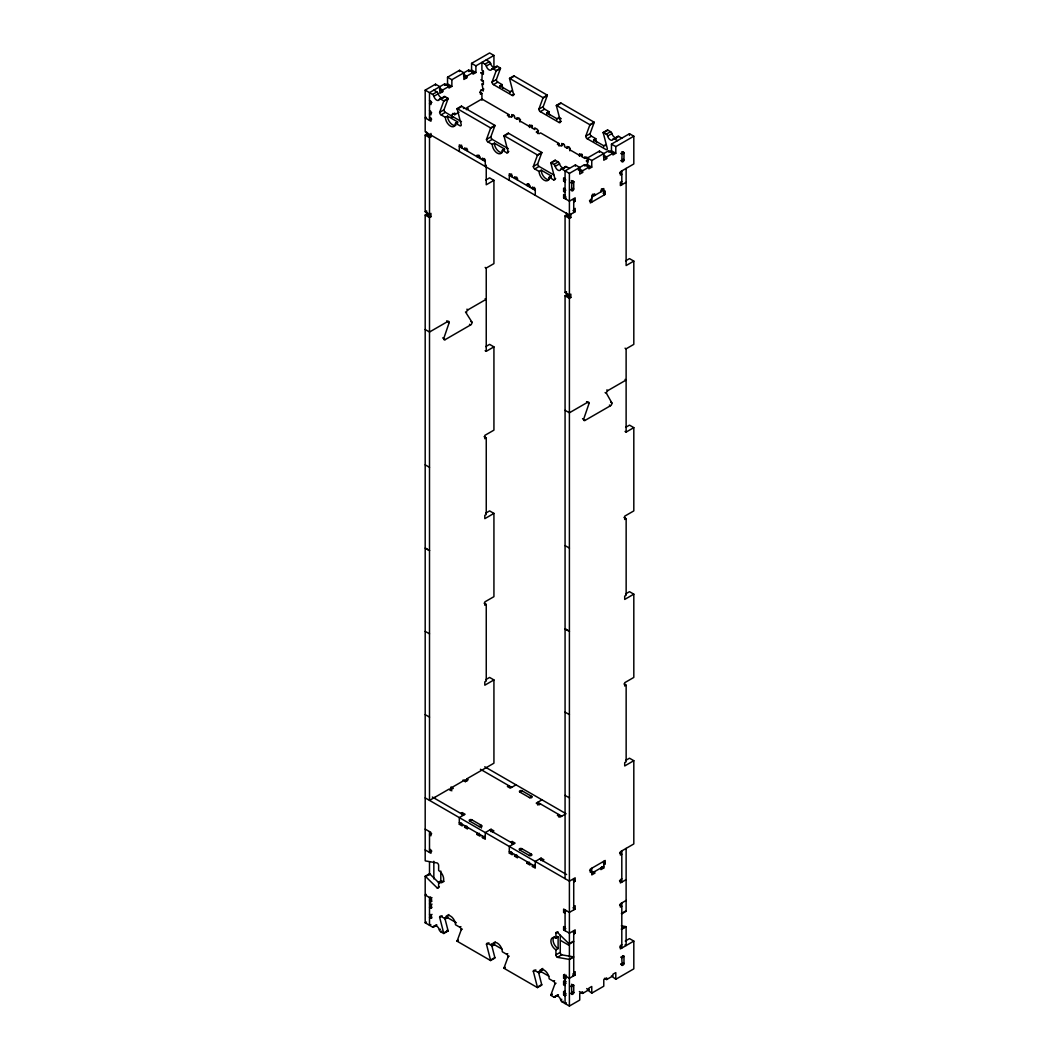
<?xml version="1.0" encoding="UTF-8"?>
<svg xmlns="http://www.w3.org/2000/svg" width="1059" height="1059" viewBox="0 0 1059 1059"><rect width="100%" height="100%" fill="white"/><g stroke="black" fill="none" stroke-linecap="round" stroke-linejoin="round"><path stroke-width="1.5" d="M483.394 80.736A1.536 0.887 -60 0 1 481.911 80.431L482.229 72.343M571.569 180.56L573.726 181.804L573.726 188.952A1.536 0.887 -60 0 1 572.641 190.819A1.536 0.887 -60 0 1 571.569 190.196L571.886 182.108M622.613 152.019L623.963 152.8L623.963 159.949A1.536 0.887 -60 0 1 622.877 161.815A1.536 0.887 -60 0 1 621.805 161.193L622.123 153.105M465.483 311.942L472.01 322.201A2.039 1.178 -60 0 1 470.593 324.954L445.151 339.648A2.039 1.178 -60 0 1 443.734 338.523L449.175 322.611A2.039 1.178 -60 0 0 447.758 321.486L446.673 320.864M605.099 392.558L606.45 393.339L611.903 402.963A2.039 1.178 -60 0 1 610.487 405.729L585.045 420.41A2.039 1.178 -60 0 1 583.615 419.298L589.069 403.373A2.039 1.178 -60 0 0 587.652 402.261L586.567 401.626M445.402 117.35L447.56 116.106L457.66 121.931L455.489 123.188A7.135 4.117 60 0 1 450.446 126.1A7.135 4.117 60 0 1 445.402 117.35L441.073 114.862A2.039 1.178 60 0 1 439.631 112.36L443.695 101.307L448.023 98.805A2.039 1.178 60 0 0 448.076 98.368L445.032 96.607A2.039 1.178 60 0 0 443.681 96.938A4.077 2.356 60 0 1 440.954 97.587A4.077 2.356 60 0 1 438.241 93.788A2.039 1.178 60 0 0 436.877 91.895L433.833 90.147M439.631 112.36L443.959 109.858L448.023 98.805M514.383 94.185L512.212 95.429L493.468 84.601A2.039 1.178 60 0 1 492.025 82.112L496.089 71.046A2.039 1.178 60 0 0 496.155 70.609L500.47 68.107L497.439 66.36A2.039 1.178 60 0 0 496.075 66.677A4.077 2.356 60 0 1 493.362 67.326A4.077 2.356 60 0 1 490.635 63.54A2.039 1.178 60 0 0 489.271 61.647L486.24 59.886M492.025 82.112L496.353 79.61L500.417 68.557A2.039 1.178 60 0 0 500.47 68.107M486.478 139.404L490.542 128.351L494.857 125.849L490.807 136.902L486.478 139.404A2.039 1.178 60 0 0 487.921 141.906L492.25 144.395A7.135 4.117 60 0 0 497.293 153.145A7.135 4.117 60 0 0 502.337 150.232L504.508 148.975L494.407 143.15L492.25 144.395M538.872 109.156L542.936 98.103L547.265 95.601L543.201 106.655L538.872 109.156A2.039 1.178 60 0 0 540.315 111.645L559.059 122.473L561.23 121.229M539.084 171.452L541.255 170.195L551.355 176.032L549.184 177.277A7.135 4.117 60 0 1 544.141 180.189A7.135 4.117 60 0 1 539.084 171.452L534.769 168.95A2.039 1.178 60 0 1 533.326 166.448L537.39 155.395A2.039 1.178 60 0 0 537.442 154.958L541.771 152.456L508.307 133.143L503.991 135.631A2.039 1.178 60 0 0 504.044 136.148L508.108 151.9A2.039 1.178 60 0 1 506.665 152.721L502.337 150.232M533.326 166.448L537.654 163.96L541.705 152.893A2.039 1.178 60 0 0 541.771 152.456M621.805 138.16L618.76 136.399A2.039 1.178 60 0 0 617.397 136.73A4.077 2.356 60 0 1 614.683 137.379A4.077 2.356 60 0 1 611.956 133.58A2.039 1.178 60 0 0 610.593 131.687L607.562 129.939L603.233 132.428A2.039 1.178 60 0 0 603.286 132.944L607.35 148.684A2.039 1.178 60 0 1 605.907 149.518L587.163 138.703A2.039 1.178 60 0 1 585.72 136.201L589.784 125.147A2.039 1.178 60 0 0 589.837 124.697L594.165 122.209L560.714 102.882L556.385 105.384A2.039 1.178 60 0 0 556.438 105.9L560.502 121.639A2.039 1.178 60 0 1 559.059 122.473M585.72 136.201L590.048 133.699L594.112 122.645L589.784 125.147M491.31 943.768L494.857 957.548A2.039 1.178 60 0 1 494.924 958.051L490.595 960.553L457.144 941.239A2.039 1.178 60 0 1 457.184 940.869L461.261 929.736L462.346 929.114M509.194 956.158L508.108 956.78L504.044 967.847L505.13 967.211M579.379 991.542L582.622 993.421L582.622 991.754L579.736 993.421L579.736 1000.08L569.398 1006.05L562.038 1001.801A2.039 1.178 60 0 1 560.674 999.895A4.077 2.356 60 0 0 557.947 996.109A4.077 2.356 60 0 0 555.234 996.757A2.039 1.178 60 0 1 553.87 997.088L550.826 995.328A2.039 1.178 60 0 1 550.879 994.97L554.956 983.837L556.041 983.202M430.589 896.907L429.504 897.529L429.504 925.288L430.801 924.533M566.155 975.167L565.069 975.802L565.069 1003.548L566.366 1002.807M573.726 209.205L575.169 208.371L575.169 211.707L569.398 215.043L425.188 131.779L425.188 90.147L435.514 84.177L439.842 86.666L439.842 93.338L442.728 91.67L442.728 90.002L448.976 86.388L448.976 88.056L451.862 86.388L451.862 79.729L447.533 77.241L447.533 83.899L451.862 86.388M447.533 77.241L459.553 70.291L463.882 72.793L463.882 79.451L466.767 77.797L466.767 76.129L473.016 72.515L473.016 74.183L475.901 72.515L475.901 65.857L493.931 55.452L493.931 67.591M475.901 72.515L471.573 70.013L471.573 63.355L489.602 52.95L493.931 55.452M448.976 86.388L444.648 83.899L429.504 92.636L429.504 120.395L431.675 119.151M451.862 79.729L468.687 70.013L473.016 72.515M445.19 85.25L447.533 83.899M469.044 71.483L471.573 70.013M425.188 90.147L432.549 94.397L436.877 91.895M481.038 72.992L483.354 74.315L483.354 70.993L481.911 70.159L481.911 62.388L484.956 64.149L489.271 61.647M432.549 94.397A2.039 1.178 60 0 1 433.912 96.29L438.241 93.788M484.956 64.149A2.039 1.178 60 0 1 486.306 66.042L490.635 63.54M431.675 102.498L429.504 103.742L430.947 104.576L430.947 101.24L429.504 100.406M433.912 96.29A4.077 2.356 60 0 0 436.626 100.075A4.077 2.356 60 0 0 439.353 99.427L443.681 96.938M486.306 66.042A4.077 2.356 60 0 0 489.033 69.828A4.077 2.356 60 0 0 491.747 69.179L496.075 66.677M439.353 99.427A2.039 1.178 60 0 1 440.703 99.109L445.032 96.607M491.747 69.179A2.039 1.178 60 0 1 493.11 68.848L497.439 66.36M443.708 101.227A2.039 1.178 60 0 0 443.747 100.857L448.076 98.368M496.089 71.046L500.417 68.557M431.675 112.757L429.504 114.015L430.947 114.849L430.947 111.513L429.504 110.679M426.261 117.271L425.188 117.893L430.947 121.229L430.947 117.893L429.504 117.059M483.831 89.035L480.468 90.968L480.468 94.304L481.911 93.47L481.911 100.234M441.073 114.862L445.402 112.36L461.472 121.639M493.468 84.601L497.796 82.112L502.125 84.601A7.135 4.117 60 0 0 502.959 88.307M455.489 123.188L459.818 125.677A2.039 1.178 60 0 0 461.261 124.843L457.197 109.103A2.039 1.178 60 0 1 457.144 108.587L461.459 106.099L494.924 125.412A2.039 1.178 60 0 1 494.884 125.769M512.212 95.429A2.039 1.178 60 0 0 513.655 94.595L509.604 78.856A2.039 1.178 60 0 1 509.538 78.34L513.867 75.838L547.318 95.151A2.039 1.178 60 0 1 547.278 95.522M457.197 109.103L461.525 106.602A2.039 1.178 60 0 1 461.459 106.099M509.604 78.856L513.919 76.354A2.039 1.178 60 0 1 513.867 75.838M500.086 87.195A7.135 4.117 60 0 1 499.954 85.858L502.125 84.601M463.352 108.071L463.895 108.587M452.59 113.445L454.761 114.703L459.05 112.214M466.291 109.712L468.21 108.6L466.767 107.766L481.911 99.016L508.823 114.571L508.823 117.059M439.207 883.166L429.928 874.059A2.039 1.178 60 0 0 429.504 873.741L425.188 876.243A2.039 1.178 60 0 1 425.599 876.548L437.195 887.945A2.039 1.178 60 0 0 438.638 887.111L438.638 882.107A7.135 4.117 60 0 0 443.695 879.195A7.135 4.117 60 0 0 438.638 870.458L438.638 865.455A2.039 1.178 60 0 0 437.195 862.966L425.599 860.954A2.039 1.178 60 0 1 425.188 860.782L425.188 215.043L429.504 217.532L430.947 216.698L430.947 213.375L429.504 214.209L425.188 211.707L425.188 135.102L426.618 134.268L430.947 136.77L430.947 133.434M425.188 135.102L429.504 137.604L430.947 136.77M509.935 92.874A7.135 4.117 60 0 0 510.054 91.683L512.212 90.439A7.135 4.117 60 0 1 512.093 91.63M508.823 114.571L507.38 115.405L510.266 117.059L513.734 115.06M490.555 128.271A2.039 1.178 60 0 0 490.595 127.914L494.924 125.412M542.963 98.024A2.039 1.178 60 0 0 543.002 97.653L547.318 95.151M461.618 145.149L459.315 146.486L485.274 161.471M466.767 148.286L464.597 149.531L464.597 147.876L467.482 149.531L467.482 151.199M511.709 117.231L511.709 114.571L514.595 116.225L514.595 117.893L517.004 119.283L519.162 118.039M487.921 141.906L492.25 139.404L508.32 148.684M540.315 111.645L544.644 109.156L548.972 111.645A7.135 4.117 60 0 0 549.621 114.875M504.044 136.148L508.373 133.646A2.039 1.178 60 0 1 508.307 133.143M556.438 105.9L560.767 103.398A2.039 1.178 60 0 1 560.714 102.882M546.921 114.24A7.135 4.117 60 0 1 546.801 112.903L548.972 111.645M484.559 158.559L482.388 159.803L482.388 158.135L485.274 159.803L485.274 166.462M556.782 119.932A7.135 4.117 60 0 0 556.902 118.727L559.059 117.483L561.23 118.727M538.541 130.72L536.225 132.057L539.11 133.712L540.553 132.878L558.821 143.428L558.821 145.93M506.665 152.721L508.823 151.477M425.188 211.707L426.618 210.873L426.618 214.209L430.947 216.698M425.188 215.043L426.618 214.209M485.75 180.07L489.602 177.846L493.931 180.348L493.931 263.612L486.24 268.046L485.154 267.424M493.931 180.348L486.24 184.782L486.24 165.191M537.39 155.395L541.705 152.893M558.821 143.428L557.378 144.262L560.264 145.93L563.732 143.931M511.616 174.02L509.313 175.344L535.272 190.329M516.766 177.157L514.595 178.402L514.595 176.734L517.48 178.402L517.48 180.07M561.707 146.089L561.707 143.428L564.593 145.096L564.593 146.764L567.002 148.154L569.16 146.897M534.769 168.95L539.084 166.448L553.817 174.96M587.163 138.703L591.491 136.201L595.82 138.703A7.135 4.117 60 0 0 596.654 142.396M549.184 177.277L553.513 179.778A2.039 1.178 60 0 0 554.956 178.945L550.892 163.192A2.039 1.178 60 0 1 550.826 162.689L555.154 160.187L558.199 161.948A2.039 1.178 60 0 1 559.562 163.841A4.077 2.356 60 0 0 562.276 167.626A4.077 2.356 60 0 0 565.003 166.978A2.039 1.178 60 0 1 566.353 166.647L569.398 168.407M550.892 163.192L555.22 160.703A2.039 1.178 60 0 1 555.154 160.187M603.286 132.944L607.614 130.442A2.039 1.178 60 0 1 607.562 129.939M593.768 141.284A7.135 4.117 60 0 1 593.649 139.947L595.82 138.703M550.826 162.689L553.87 164.436L558.199 161.948M603.233 132.428L606.278 134.189L610.593 131.687M553.87 164.436A2.039 1.178 60 0 1 555.234 166.329L559.562 163.841M606.278 134.189A2.039 1.178 60 0 1 607.628 136.082L611.956 133.58M555.234 166.329A4.077 2.356 60 0 0 557.947 170.128A4.077 2.356 60 0 0 560.674 169.48L565.003 166.978M607.628 136.082A4.077 2.356 60 0 0 610.355 139.867A4.077 2.356 60 0 0 613.068 139.219L617.397 136.73M560.674 169.48A2.039 1.178 60 0 1 562.038 169.149L566.353 166.647M613.068 139.219A2.039 1.178 60 0 1 614.432 138.901L618.76 136.399M603.63 146.976A7.135 4.117 60 0 0 603.749 145.771L605.907 144.527A7.135 4.117 60 0 1 605.788 145.718M534.543 187.417L532.386 188.674L532.386 187.006L535.272 188.674L535.272 195.333M579.498 156.361L579.498 153.701L582.384 155.369L582.384 157.023L584.78 158.413L586.951 157.169M591.756 167.163L587.427 164.661L587.427 158.003L591.756 160.505L591.756 167.163L588.87 168.831L588.87 167.163L582.622 170.764L582.622 172.432L579.736 174.1L579.736 167.441L575.408 164.939L565.069 170.909L565.069 198.655L566.155 198.033M587.427 158.003L599.447 151.066L603.776 153.555L603.776 160.227L606.661 158.559L606.661 156.891L612.909 153.277L612.909 154.945L615.795 153.277L615.795 146.619L633.812 136.214L633.812 163.973L620.362 171.743L620.362 175.066L621.805 174.232L619.634 172.988M615.795 153.277L611.467 150.788L611.467 144.13L629.496 133.712L633.812 136.214M553.513 179.778L555.671 178.521M588.539 159.578L586.223 160.915L588.142 162.027M562.038 169.149L569.398 173.398L584.542 164.661L588.87 167.163M591.756 160.505L608.581 150.788L612.909 153.277M585.627 165.707L587.427 164.661M609.481 151.927L611.467 150.788M565.069 178.68L563.626 177.846L563.626 181.182L565.797 179.924M571.569 183.26L573.726 182.002L571.423 180.679M621.805 154.257L623.963 152.999L621.805 151.755M565.069 188.952L563.626 188.118L563.626 191.441L565.797 190.196M565.069 195.333L563.626 194.499L563.626 197.834L565.797 196.577M573.726 201.991L575.169 201.157L575.169 197.834L569.398 201.157L563.626 197.834M591.756 197.133L603.776 190.196L601.459 188.859M591.769 198.788L590.326 199.622L590.326 202.957L605.218 194.353L605.218 191.017L603.789 191.851M621.805 181.46L620.362 182.28L620.362 185.616L626.121 182.28M565.069 878.652L565.069 295.805L569.398 298.307L570.841 297.473L570.841 294.137L569.398 294.971L565.069 292.469L565.069 215.864L566.512 215.043L570.841 217.532L570.841 214.209M565.069 215.864L569.398 218.366L570.841 217.532M447.758 321.486L429.504 332.023L425.188 329.521M466.569 312.564A2.039 1.178 -60 0 1 467.985 309.81L486.24 299.273L485.154 298.651M565.069 292.469L566.512 291.635M565.069 295.805L566.512 294.971L570.841 297.473M625.644 260.832L629.496 258.608L633.812 261.11L633.812 344.374L626.121 348.821L625.048 348.186M485.75 346.597L489.602 344.374L493.931 346.875L493.931 430.139L484.81 435.395L484.81 438.73L486.253 437.897L486.253 514.502L484.81 515.336L484.81 518.658L493.931 513.403L493.931 596.667L484.81 601.922L484.81 605.258L486.253 604.424L486.253 681.03L484.81 681.864L484.81 685.199L493.931 679.931L493.931 763.195L466.767 778.881L466.767 781.37M633.812 261.11L626.121 265.557L626.121 168.407M485.154 350.688L486.24 351.31L493.931 346.875M587.652 402.261L569.398 412.785L565.069 410.296M606.45 393.339A2.039 1.178 -60 0 1 607.879 390.572L626.121 380.035L625.048 379.413M625.644 427.359L629.496 425.136L633.812 427.637L633.812 510.901L624.704 516.17L624.704 519.492L626.147 518.658L626.147 595.264L624.704 596.098L624.704 599.434L633.812 594.165L633.812 677.429L624.704 682.698L624.704 686.02L626.147 685.186L626.147 761.792L624.704 762.626L624.704 765.961L633.812 760.693L633.812 843.957L620.362 851.727L620.362 855.063L621.805 854.229L619.634 852.985M485.697 513.165L489.602 510.901L493.931 513.403M625.048 431.45L626.121 432.085L633.812 427.637M625.591 593.927L629.496 591.677L633.812 594.165M485.697 679.693L489.602 677.429L493.931 679.931M450.419 789.974L453.305 788.32L451.002 786.983M460.758 813.431L462.201 812.597L465.086 814.265L459.315 817.601L459.315 824.259L462.201 825.927L462.201 824.259M508.823 785.672L507.38 786.506L510.266 788.174L516.037 784.851M431.675 833.698L429.504 834.942L430.947 835.776L430.947 832.44L425.188 829.118M459.315 824.259L461.472 823.002M469.653 821.069L471.811 819.812L481.421 825.371A1.536 0.887 0 0 1 481.421 826.616A1.536 0.887 0 0 1 479.264 826.616L469.653 821.069A1.536 0.887 0 0 1 469.653 819.812A1.536 0.887 0 0 1 471.811 819.812M519.89 792.066L522.047 790.808L531.658 796.368A1.536 0.887 0 0 1 531.658 797.612A1.536 0.887 0 0 1 529.5 797.612L519.89 792.066A1.536 0.887 0 0 1 519.89 790.808A1.536 0.887 0 0 1 522.047 790.808M464.597 825.649L464.597 827.304L466.767 826.06M431.82 851.092L429.504 852.429L429.504 831.606M479.264 826.616L481.421 825.371L481.421 828.032M529.5 797.612L531.658 796.368M477.106 832.864L477.106 834.532L479.264 833.274M492.488 831.752L493.931 830.918L491.045 829.25L485.274 832.586L485.274 839.244L482.388 837.576L482.388 835.908M541.996 799.836L536.225 803.159L539.11 804.827L540.553 803.993M482.388 837.576L484.559 836.332M625.591 760.455L629.496 758.204L633.812 760.693M425.599 876.548L429.928 874.059M438.638 882.107L440.809 880.863A7.135 4.117 60 0 0 444.171 881.326M510.756 842.302L512.199 841.468L515.084 843.136L509.313 846.459L509.313 853.117L512.199 854.785L512.199 853.117M437.195 887.945L439.366 886.687M426.261 894.405L425.188 895.027L430.947 898.363L432.032 897.741M509.313 853.117L511.471 851.873M431.675 899.607L429.504 900.865L430.947 901.699L432.032 901.063M519.651 849.927L521.809 848.683L531.419 854.229A1.536 0.887 0 0 1 531.419 855.487A1.536 0.887 0 0 1 529.262 855.487L519.651 849.927A1.536 0.887 0 0 1 519.651 848.683A1.536 0.887 0 0 1 521.809 848.683M430.589 903.287L429.504 903.909L430.947 904.743L432.032 904.121M514.595 854.507L514.595 856.175L516.766 854.931M430.589 905.366L431.675 906.001L429.504 907.245L430.947 908.079L432.032 907.457M529.262 855.487L531.419 854.229M429.504 914.182L430.947 915.016L432.032 914.394M431.675 916.26L429.504 917.518L430.947 918.352L432.032 917.716M527.091 861.722L527.091 863.389L529.262 862.145M425.188 876.243L425.188 922.786L426.473 922.045M542.486 860.61L543.916 859.776L541.043 858.121L535.272 861.444L535.272 868.115L532.386 866.447L532.386 864.779M444.714 917.703L448.023 930.504A2.039 1.178 60 0 1 448.076 931.007L443.747 933.509A2.039 1.178 60 0 0 443.695 932.992L439.631 917.253L442.146 915.797M532.386 866.447L534.543 865.19M439.631 917.253A2.039 1.178 60 0 1 441.073 916.419L445.402 918.921L447.56 917.663A7.135 4.117 60 0 1 448.844 914.526M425.188 922.786L432.549 927.035L436.07 925.01M432.549 927.035A2.039 1.178 60 0 0 433.912 926.718L436.89 924.997M433.912 926.718A4.077 2.356 60 0 1 436.626 926.069A4.077 2.356 60 0 1 439.353 929.855L440.425 929.233M439.353 929.855A2.039 1.178 60 0 0 440.703 931.748L441.788 931.126M443.695 932.992L448.023 930.504M445.402 918.921A7.135 4.117 60 0 1 450.446 915.995A7.135 4.117 60 0 1 455.489 924.745L459.818 927.247L460.903 926.612M457.197 940.789L458.282 940.167M457.144 941.239L458.216 940.617M573.726 881.988L575.169 881.154L575.169 877.818L569.398 881.154L425.188 797.89M603.789 864.634L605.218 863.8L605.218 860.464L590.326 869.068L590.326 872.404L591.769 871.57L589.598 870.326M591.756 873.238L603.776 866.302M594.655 871.57L594.655 873.238L591.769 874.906L591.756 868.248M603.776 861.311L603.789 867.97L600.903 869.624L600.903 867.97M490.595 960.553A2.039 1.178 60 0 0 490.542 960.036L486.478 944.297L488.993 942.841M486.478 944.297A2.039 1.178 60 0 1 487.921 943.463L492.25 945.965L494.407 944.707A7.135 4.117 60 0 1 495.241 941.981M573.726 906.544L575.169 905.71L575.169 909.046L569.398 912.381L563.626 909.046L563.626 912.381L565.797 911.124M621.805 878.798L620.362 879.632L620.362 882.954L626.121 879.632M490.542 960.036L494.857 957.548M492.25 945.965A7.135 4.117 60 0 1 497.293 943.053A7.135 4.117 60 0 1 502.337 951.789L506.665 954.291L507.751 953.669M557.378 957.323L561.707 954.834L573.316 956.833A2.039 1.178 60 0 1 573.726 957.005L569.398 959.507A2.039 1.178 60 0 0 569.067 959.361L557.378 957.323A2.039 1.178 60 0 1 555.935 954.834L555.935 949.83A7.135 4.117 60 0 1 550.892 941.094A7.135 4.117 60 0 1 555.935 938.181L555.935 933.178L558.106 931.933M565.069 927.366L563.626 926.532L563.626 929.868L565.797 928.611M555.935 938.181L558.106 936.924L558.106 948.586L555.935 949.83M538.409 971.791L541.705 984.592A2.039 1.178 60 0 1 541.771 985.108L537.442 987.597L503.991 968.283L505.064 967.661M626.121 900.441L620.362 903.777L620.362 907.1L621.805 906.266L619.634 905.021M573.726 934.025L575.169 933.191L575.169 929.868L569.398 933.191L563.626 929.868M568.987 943.741L573.316 941.239A2.039 1.178 60 0 0 573.726 941.544L569.398 944.046A2.039 1.178 60 0 1 568.987 943.741L557.378 932.344A2.039 1.178 60 0 0 555.935 933.178M626.121 911.296L621.805 913.798A2.039 1.178 60 0 1 621.381 913.48L625.71 910.992A2.039 1.178 60 0 0 626.121 911.296L626.121 848.405M555.935 954.834L560.264 952.332L560.264 935.322M537.442 987.597A2.039 1.178 60 0 0 537.39 987.094L533.326 971.341L535.841 969.885M533.326 971.341A2.039 1.178 60 0 1 534.769 970.507L539.084 973.009L541.255 971.765A7.135 4.117 60 0 1 542.804 968.456M568.987 959.335L573.316 956.833M621.381 929.087L625.71 926.585L621.355 925.831M625.048 944.919L626.121 945.541L626.121 926.757L621.805 929.259A2.039 1.178 60 0 0 621.461 929.1M537.39 987.094L541.705 984.592M566.155 978.503L565.069 979.125L563.626 978.291L563.626 974.968L564.712 974.346M539.084 973.009A7.135 4.117 60 0 1 544.141 970.097A7.135 4.117 60 0 1 549.184 978.834L553.513 981.336L554.598 980.713M625.287 941.041L629.496 938.605L633.812 941.107L633.812 968.853L615.795 979.271L611.467 975.935M563.626 978.291L566.062 976.888M573.726 972.466L575.169 971.632L575.169 974.968L569.398 978.291L563.626 974.968M621.805 944.707L620.362 945.541L620.362 948.877L633.812 941.107M565.069 985.505L563.626 984.685L563.626 981.349L564.712 980.727M566.155 981.561L565.069 982.183L563.626 981.349M563.626 984.685L566.062 983.268M550.892 994.891L552.242 994.11M550.826 995.328L552.189 994.547M553.87 997.088L557.656 994.904M566.155 995.156L565.069 995.778L563.626 994.944L563.626 991.621L564.712 990.999M555.234 996.757L558.477 994.891M563.626 994.944L566.062 993.541M560.674 999.895L561.76 999.272M571.569 993.699L573.726 992.455L572.284 991.621M623.963 963.452L621.805 964.696L620.72 964.074M562.038 1001.801L563.11 1001.165M582.622 993.421L588.87 989.808L588.87 988.153L591.756 986.485L591.756 993.143L587.427 989.808M604.49 978.291L606.661 979.549L612.909 975.935L612.909 974.267L615.795 972.612L615.795 979.271M591.756 993.143L603.776 986.207L603.776 979.549L606.661 977.881L606.661 979.549M622.123 965.464L621.805 957.76A1.536 0.887 -60 0 1 622.877 955.88A1.536 0.887 -60 0 1 623.963 956.502L623.963 963.65A1.549 0.9 -60 0 1 622.202 965.318M571.807 994.441L571.569 986.763A1.536 0.887 -60 0 1 572.641 984.883A1.536 0.887 -60 0 1 573.726 985.505L573.726 992.654L572.376 991.873M493.11 68.848L496.155 70.609M509.538 78.34L543.002 97.653M556.385 105.384L589.837 124.697M614.432 138.901L617.476 140.648M471.573 63.355L475.901 65.857M611.467 144.13L615.795 146.619M480.826 72.661L481.911 73.283M620.72 153.423L621.805 154.045M499.954 85.858L510.054 91.683M546.801 112.903L556.902 118.727M593.649 139.947L603.749 145.771M622.877 159.313L623.963 159.949L621.805 161.193L620.72 160.571M480.826 79.809L483.354 81.265L483.354 84.588L481.911 83.754L483.354 90.968L481.038 89.644M463.524 74.249L466.767 76.129M603.418 155.011L606.661 156.891M463.524 75.917L466.767 77.797M603.418 156.679L606.661 158.559M479.74 92.226L481.911 93.47M439.485 88.135L442.728 90.002M578.293 168.275L582.622 170.764M439.485 89.79L442.728 91.67M578.293 169.93L582.622 172.432M440.703 99.109L443.747 100.857M457.144 108.587L490.595 127.914M503.991 135.631L537.442 154.958M603.061 193.109L605.218 194.353M592.484 194.221L594.655 195.465L594.655 193.797L591.769 195.465L591.756 202.137L589.453 200.8M430.589 101.664L431.675 102.286M570.483 182.426L571.569 183.048M451.002 115.868L453.305 117.205M563.626 181.182L565.069 182.002M572.641 188.317L573.726 188.952L571.569 190.196L570.483 189.574M563.626 191.441L565.069 192.275M573.012 199.913L575.169 201.157M478.668 155.157L479.264 155.501L477.106 156.758L477.106 155.091L479.992 156.758L479.992 158.413M528.057 183.67L529.262 184.372L527.091 185.616L527.091 183.948L529.977 185.616L529.977 187.284M573.012 210.463L575.169 211.707M466.9 309.188L467.985 309.81M606.794 389.95L607.879 390.572M470.937 321.579L472.01 322.201M610.818 402.341L611.903 402.963M469.508 324.332L470.593 324.954M609.402 405.094L610.487 405.729M448.103 321.989L449.175 322.611M587.983 402.751L589.069 403.373M442.649 337.9L443.734 338.523M582.543 418.662L583.615 419.298M444.065 339.026L445.151 339.648M583.959 419.788L585.045 420.41M484.095 436.652L486.253 437.897M623.989 517.414L626.147 518.658M425.188 464.835L429.53 467.323M565.069 545.597L569.424 548.085M484.095 603.18L486.253 604.424M623.989 683.942L626.147 685.186M425.188 631.363L429.53 633.851M565.069 712.125L569.424 714.613M425.188 714.626L429.53 717.115M565.069 795.388L569.424 797.877M484.757 766.782L566.036 813.709L560.264 817.045L557.378 815.377L558.821 814.543L558.821 817.045M480.429 769.284L511.709 787.34M561.707 816.211L537.668 802.325L537.668 804.999M466.767 778.881L468.21 779.715L465.325 781.37L463.021 780.046M603.061 862.556L605.218 863.8M601.618 866.712L603.789 867.97M619.489 880.797L621.805 882.121L621.805 850.906M451.875 790.808L448.976 789.154L429.504 800.392L429.504 217.532M592.484 871.994L594.655 873.238M432.35 797.03L463.643 815.099M489.602 830.084L513.641 843.957M539.6 858.955L566.618 874.549M573.012 879.91L575.169 881.154M459.315 822.591L485.274 837.576M509.313 851.462L535.272 866.447M464.597 827.304L467.482 828.972L467.482 827.304M477.106 834.532L479.992 836.186L479.992 834.532M514.595 856.175L517.48 857.843L517.48 856.175M527.091 863.389L529.977 865.057L529.977 863.389M573.012 907.801L575.169 909.046M563.626 912.381L565.069 913.215M619.992 946.998L621.805 948.043L621.805 902.943M622.613 955.721L623.963 956.502L621.805 957.76L620.72 957.137M429.504 849.093L430.947 849.927L430.947 853.263L425.188 849.927M573.012 931.946L575.169 933.191M622.877 963.028L623.963 963.65M620.72 964.272L621.805 964.895M560.568 940.445L568.935 945.277M573.012 973.711L575.169 974.968M572.641 975.167L573.726 975.802L573.726 930.702M586.712 988.563L588.87 989.808M571.569 984.261L573.726 985.505L571.569 986.763L570.483 986.141M541.52 969.422L542.605 970.044M447.56 917.663L456.389 922.76M494.407 944.707L501.979 949.089M541.255 971.765L548.827 976.133M570.483 993.276L571.569 994.004M563.626 991.621L565.069 992.455M446.938 930.345L448.076 931.007M440.703 931.748L443.747 933.509M629.496 133.712L629.496 135.446M626.121 348.821L626.121 432.085M621.805 170.909L621.805 184.782M608.581 150.788L608.581 152.033M603.776 195.187L603.789 188.528L600.903 190.196L600.903 191.851M599.447 151.066L599.447 152.311M587.666 161.087L587.666 158.413L584.78 156.758L584.78 158.413M584.542 164.661L584.542 165.906M581.656 156.613L581.656 154.111A1.536 0.887 0 0 1 581.656 155.369A1.536 0.887 0 0 1 579.498 155.369L569.874 149.809A1.536 0.887 0 0 1 570.219 148.419M575.408 164.939L575.408 166.184M573.726 198.655L573.726 212.541M573.726 878.652L573.726 909.88M569.874 150.815L569.874 148.154L567.002 146.486L567.002 148.154M569.398 173.398L569.398 215.043M569.398 218.366L569.398 294.971M569.398 298.307L569.398 957.151M569.398 959.507L569.398 1006.05M566.512 212.819L566.512 215.043M566.512 292.747L566.512 294.971M565.069 909.88L565.069 930.702M541.043 858.121L541.043 860.61M537.668 133.553L537.668 129.555L534.782 127.887L534.782 129.555L532.386 128.165L532.386 126.498L529.5 124.83L529.5 127.504M531.658 125.253L531.658 127.755M519.89 121.944L519.89 119.283L517.004 117.615L517.004 119.283M512.199 177.012L512.199 175.344L509.313 173.676L509.313 180.348M512.199 841.468L512.199 843.957M491.045 829.25L491.045 831.752M486.24 268.046L486.24 351.31M468.687 70.013L468.687 71.483M465.338 781.926L465.338 779.702L450.432 788.306L450.432 790.53M462.201 148.154L462.201 146.486L459.315 144.818L459.315 151.477M462.201 812.597L462.201 815.099M459.553 70.291L459.553 71.549M454.761 114.703L454.761 113.035L451.875 114.703L451.875 116.993M444.648 83.899L444.648 85.25M440.809 871.067L440.809 880.863M435.514 84.177L435.514 85.422M435.275 797.056L435.275 798.301M433.833 861.271L433.833 878.891M430.947 898.363L430.947 901.699M430.947 904.743L430.947 908.079M430.947 915.016L430.947 918.352M429.504 137.604L429.504 214.209M429.504 861.973L429.504 874.787M426.618 132.057L426.618 134.268M445.402 112.36A2.039 1.178 60 0 1 443.959 109.858M492.25 139.404A2.039 1.178 60 0 1 490.807 136.902M539.084 166.448A2.039 1.178 60 0 1 537.654 163.96M549.237 179.553A7.135 4.117 60 0 1 543.995 176.959A7.135 4.117 60 0 1 541.255 170.195M551.355 176.032A7.135 4.117 60 0 1 551.223 177.224M502.39 152.496A7.135 4.117 60 0 1 497.148 149.915A7.135 4.117 60 0 1 494.407 143.15M504.508 148.975A7.135 4.117 60 0 1 504.375 150.179M455.833 125.359A7.135 4.117 60 0 1 450.459 123.056A7.135 4.117 60 0 1 447.56 116.106M457.66 121.931A7.135 4.117 60 0 1 457.435 123.493M561.707 954.834A2.039 1.178 60 0 1 560.264 952.332M558.106 948.586A7.135 4.117 60 0 1 553.46 942.351A7.135 4.117 60 0 1 554.466 936.606M557.008 936.434A7.135 4.117 60 0 1 558.106 936.924M459.818 927.247A2.039 1.178 60 0 1 461.261 929.736M506.665 954.291A2.039 1.178 60 0 1 508.108 956.78M503.991 968.283A2.039 1.178 60 0 1 504.031 967.913M553.513 981.336A2.039 1.178 60 0 1 554.956 983.837M622.202 153.158A1.549 0.9 -60 0 1 624.029 152.748M571.966 182.161A1.549 0.9 -60 0 1 573.793 181.751M573.793 992.627A1.549 0.9 -60 0 1 571.966 994.322M482.308 72.396A1.549 0.9 -60 0 1 483.381 71.483M497.796 82.112A2.039 1.178 60 0 1 496.353 79.61M544.644 109.156A2.039 1.178 60 0 1 543.201 106.655M559.059 117.483A7.135 4.117 60 0 1 558.94 118.674M594.165 122.209A2.039 1.178 60 0 1 594.125 122.566M591.491 136.201A2.039 1.178 60 0 1 590.048 133.699M625.79 926.612A2.039 1.178 60 0 1 626.121 926.757M520.498 119.482A1.536 0.887 0 0 0 519.89 120.951L529.5 126.498A1.536 0.887 0 0 0 531.989 125.531M429.53 550.587L425.202 548.085L429.504 550.601M569.424 631.349L565.096 628.847L569.398 631.363"/></g></svg>
